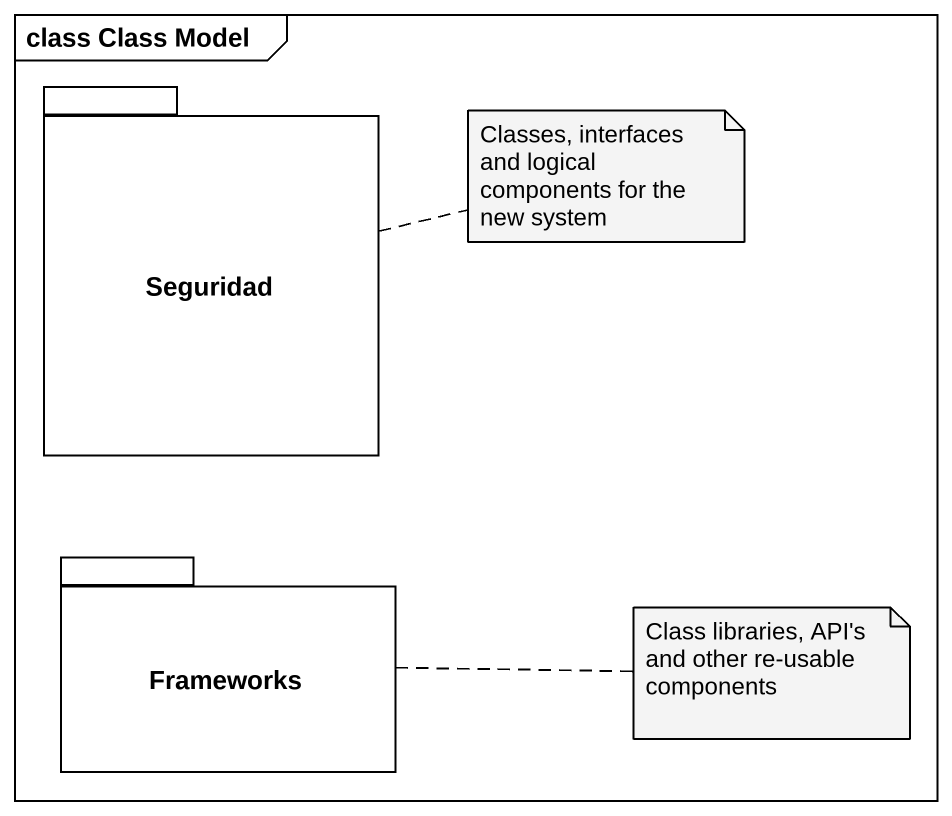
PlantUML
@startuml
mainframe class Class Model
package Seguridad {
}
package Frameworks {
}
note right of Seguridad : Classes, interfaces and logical components for the new system
note right of Frameworks : Class libraries, API's and other re-usable components
@enduml
